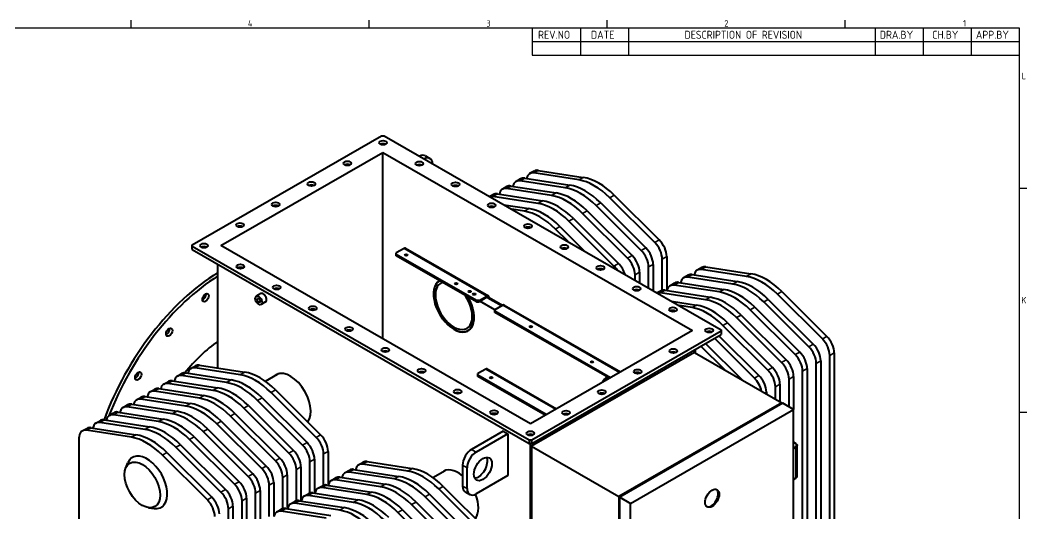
# Model space of a CAD drawing. Header units: millimetres. Extents: x 0 to 5945, y 0 to 4205.
# Drawn here: x 4285 to 5857, y 3345 to 4117 of the extents above; entities that cross this region are included whole.
import ezdxf

# ---------------------------------------------------------------- set-up
doc = ezdxf.new("R2010")
doc.units = ezdxf.units.MM
doc.header["$LTSCALE"] = 5
doc.layers.get('0').update_dxf_attribs({"color": 3, "lineweight": 25})
for name, color, linetype, lineweight in [('가시적인 것(ISO)', 3, 'Continuous', 40), ('가시적인 좁은 것(ISO)', 3, 'Continuous', 35), ('경계(ISO)', 7, 'Continuous', 25), ('기호(ISO)', 5, 'Continuous', 25)]:
    doc.layers.add(name, color=color, linetype=linetype, lineweight=lineweight)
doc.styles.add('ISO Proportiona M2B', font='isocp.shx')
doc.styles.add('문자 텍스트_PSTEK_POSCO', font='isocp.shx')

# ---------------------------------------------------------------- blocks, each defined once
blk = doc.blocks.new('경계 Default Border')
at = {"layer": '경계(ISO)'}
for p, q in [((891.75, 821), (891.75, 823.4)), ((966.06, 821), (966.06, 823.4)), ((1040.37, 821), (1040.37, 823.4)), ((1114.69, 821), (1114.69, 823.4)), ((1169, 770.92), (1171.4, 770.92)), ((1169, 700.83), (1171.4, 700.83))]:
    blk.add_line(p, q, dxfattribs=at)
at = {"layer": '경계(ISO)', "flags": 128}
blk.add_lwpolyline([(20, 20), (20, 821), (1169, 821), (1169, 20), (20, 20)], dxfattribs=at)
at = {"layer": '경계(ISO)', "color": 2, "char_height": 2, "attachment_point": 7, "style": '문자 텍스트_PSTEK_POSCO'}
for s, insert in [('4', (928.22, 821.4)), ('3', (1002.66, 821.38)), ('2', (1076.95, 821.38)), ('1', (1151.5, 821.4)), ('L', (1169.83, 804.94)), ('K', (1169.72, 734.87))]:
    blk.add_mtext(s, dxfattribs=dict(at, insert=insert))
blk = doc.blocks.new('리비전 내역')
at = {"layer": '기호(ISO)'}
for p, q in [((1017, 821), (1169, 821)), ((1017, 821), (1017, 816.72)), ((1032, 821), (1032, 816.72)), ((1047, 821), (1047, 816.72)), ((1124, 821), (1124, 816.72)), ((1139, 821), (1139, 816.72)), ((1154, 821), (1154, 816.72)), ((1169, 821), (1169, 816.72)), ((1017, 816.72), (1169, 816.72)), ((1017, 816.72), (1017, 812.44)), ((1032, 816.72), (1032, 812.44)), ((1047, 816.72), (1047, 812.44)), ((1124, 816.72), (1124, 812.44)), ((1139, 816.72), (1139, 812.44)), ((1154, 816.72), (1154, 812.44)), ((1169, 816.72), (1169, 812.44)), ((1017, 812.44), (1169, 812.44))]:
    blk.add_line(p, q, dxfattribs=at)
at = {"layer": '기호(ISO)', "color": 2, "char_height": 2.5, "attachment_point": 7, "style": 'ISO Proportiona M2B'}
for s, insert in [('REV.NO', (1018.79, 817.58)), ('DATE', (1035.31, 817.58)), ('DESCRIPTION OF REVISION', (1064.51, 817.58)), ('DRA.BY', (1125.48, 817.58)), ('CH.BY', (1141.86, 817.58)), ('APP.BY', (1155.48, 817.58))]:
    blk.add_mtext(s, dxfattribs=dict(at, insert=insert))

msp = doc.modelspace()

# ---------------------------------------------------------------- linework, layer by layer
at = {"layer": '가시적인 것(ISO)'}
for p, q in [((4553.912, 3765.956), (4849.482, 3936.163)), ((4849.482, 3936.163), (4853.725, 3936.163)), ((4853.725, 3936.163), (5379.812, 3633.21)), ((4598.742, 3764.734), (4851.603, 3910.347)), ((4851.603, 3619.121), (4851.603, 3910.347)), ((4851.603, 3910.347), (5334.982, 3631.988)), ((4918.153, 3904.846), (4925.224, 3900.774)), ((5094.318, 3882.233), (5164.568, 3871.341)), ((5066.675, 3868.994), (5059.604, 3864.922)), ((5073.104, 3870.017), (5143.354, 3859.126)), ((5087.888, 3881.21), (5080.817, 3877.138)), ((5157.496, 3867.27), (5087.246, 3878.161)), ((5045.461, 3856.778), (5038.39, 3852.706)), ((5115.07, 3842.838), (5044.82, 3853.73)), ((5051.891, 3857.802), (5122.141, 3846.91)), ((5136.283, 3855.054), (5066.033, 3865.946)), ((5024.248, 3844.563), (5018.52, 3841.264)), ((5093.857, 3830.622), (5023.607, 3841.514)), ((5030.678, 3845.586), (5100.928, 3834.694)), ((5276.115, 3769.399), (5205.865, 3839.416)), ((5212.936, 3843.488), (5283.186, 3773.471)), ((5023.615, 3826.008), (5022.823, 3826.13)), ((5040.616, 3828.54), (5079.715, 3822.478)), ((5072.644, 3818.406), (5052.897, 3821.468)), ((5170.51, 3819.056), (5240.76, 3749.039)), ((5254.902, 3757.183), (5184.652, 3827.2)), ((5191.723, 3831.272), (5261.973, 3761.255)), ((5149.297, 3806.84), (5219.547, 3736.823)), ((5233.689, 3744.967), (5163.439, 3814.984)), ((5140.759, 3770.872), (5121.013, 3790.552)), ((5128.084, 3794.624), (5167.183, 3755.655)), ((5212.476, 3732.751), (5142.226, 3802.768)), ((4553.912, 3763.512), (4553.912, 3765.956)), ((4553.912, 3758.607), (4553.912, 3763.512)), ((5079.999, 3460.559), (4553.912, 3763.512)), ((4553.912, 3758.607), (5079.999, 3455.654)), ((5082.12, 3486.375), (4598.742, 3764.734)), ((4884.979, 3760.253), (4872.675, 3753.168)), ((4887.274, 3760.478), (5016.463, 3686.084)), ((4872.675, 3750.724), (4872.675, 3753.168)), ((4872.675, 3748.844), (4872.675, 3750.724)), ((4997.621, 3678.773), (4872.675, 3750.724)), ((4997.621, 3676.893), (4872.675, 3748.844)), ((5287.747, 3694.694), (5287.747, 3743.495)), ((5294.818, 3747.567), (5294.818, 3694.534)), ((4594.217, 3573.39), (4594.217, 3735.397)), ((5195.315, 3727.616), (5195.512, 3727.42)), ((5266.534, 3698.443), (5266.534, 3731.279)), ((5273.605, 3735.351), (5273.605, 3694.371)), ((5349.517, 3730.548), (5342.446, 3726.476)), ((5419.126, 3716.607), (5348.876, 3727.499)), ((5355.947, 3731.571), (5426.197, 3720.679)), ((4940.767, 3709.633), (4940.246, 3709.333)), ((5245.321, 3710.658), (5245.321, 3719.063)), ((5252.392, 3723.135), (5252.392, 3706.587)), ((5328.304, 3718.332), (5321.233, 3714.26)), ((5397.913, 3704.391), (5327.663, 3715.283)), ((5334.734, 3719.355), (5404.984, 3708.463)), ((5245.321, 3694.234), (5245.321, 3695.547)), ((5285.878, 3693.9), (5280.15, 3690.602)), ((5292.307, 3694.923), (5362.557, 3684.031)), ((5307.091, 3706.116), (5300.02, 3702.044)), ((5376.7, 3692.175), (5306.45, 3703.067)), ((5313.521, 3707.139), (5383.771, 3696.247)), ((4661.185, 3689.637), (4654.113, 3685.565)), ((5001.864, 3678.773), (4997.621, 3678.773)), ((4997.621, 3678.773), (4997.621, 3676.893)), ((5001.864, 3678.773), (5014.167, 3685.858)), ((5014.167, 3683.978), (5001.864, 3676.893)), ((5001.864, 3676.893), (5001.864, 3678.773)), ((5026.612, 3664.214), (5003.229, 3677.679)), ((5015.794, 3682.707), (5017.42, 3683.644)), ((5015.794, 3682.707), (5015.794, 3683.034)), ((5036.993, 3670.499), (5015.794, 3682.707)), ((5017.42, 3683.971), (5017.42, 3683.644)), ((5017.42, 3683.644), (5038.62, 3671.436)), ((5355.486, 3679.96), (5285.236, 3690.851)), ((5302.245, 3677.878), (5341.344, 3671.816)), ((5453.353, 3680.609), (5523.603, 3610.593)), ((5537.745, 3618.737), (5467.495, 3688.753)), ((5474.566, 3692.825), (5544.816, 3622.809)), ((4668.67, 3676.638), (4661.599, 3672.566)), ((4997.621, 3676.893), (5001.864, 3676.893)), ((5038.916, 3671.606), (5026.612, 3664.521)), ((5026.612, 3662.078), (5026.612, 3664.521)), ((5026.612, 3660.198), (5026.612, 3662.078)), ((5206.923, 3558.244), (5026.612, 3662.078)), ((5041.212, 3671.832), (5222.691, 3567.325)), ((5300.828, 3662.592), (5307.025, 3661.632)), ((5334.273, 3667.744), (5314.527, 3670.805)), ((5495.319, 3594.305), (5425.069, 3664.322)), ((5432.14, 3668.394), (5502.39, 3598.377)), ((5516.532, 3606.521), (5446.282, 3676.537)), ((5205.29, 3557.304), (5026.612, 3660.198)), ((5474.105, 3582.089), (5403.855, 3652.106)), ((5410.926, 3656.178), (5481.176, 3586.161)), ((4987.89, 3633.951), (4984.71, 3632.12)), ((5334.982, 3631.988), (5082.12, 3486.375)), ((5379.812, 3630.767), (5084.242, 3460.559)), ((5379.812, 3633.21), (5379.812, 3630.767)), ((5379.812, 3630.767), (5379.812, 3625.861)), ((5452.892, 3569.873), (5382.642, 3639.89)), ((5389.713, 3643.962), (5459.963, 3573.945)), ((5084.242, 3455.654), (5379.812, 3625.861)), ((5431.679, 3557.657), (5369.313, 3619.816)), ((5376.385, 3623.887), (5438.75, 3561.729)), ((5339.507, 3596.84), (5339.507, 3602.651)), ((5385.428, 3570.396), (5348.1, 3607.6)), ((5355.171, 3611.672), (5411.851, 3555.18)), ((5338.093, 3597.654), (5083.535, 3451.064)), ((5338.093, 3597.654), (5474.565, 3519.066)), ((5535.234, 3584.688), (5535.234, 2792.784)), ((5549.376, 2800.928), (5549.376, 3592.832)), ((5556.448, 3596.904), (5556.448, 2805)), ((4552.184, 3572.719), (4559.255, 3576.791)), ((4628.863, 3562.85), (4558.613, 3573.742)), ((4565.685, 3577.814), (4635.934, 3566.922)), ((5012.258, 3571.683), (4999.954, 3564.598)), ((5014.554, 3571.909), (5122.603, 3509.688)), ((5506.95, 2776.497), (5506.95, 3568.401)), ((5514.021, 3572.473), (5514.021, 2780.569)), ((5528.163, 2788.712), (5528.163, 3580.616)), ((4509.757, 3548.287), (4516.828, 3552.359)), ((4523.258, 3553.382), (4593.508, 3542.49)), ((4530.971, 3560.503), (4538.042, 3564.575)), ((4607.65, 3550.634), (4537.4, 3561.526)), ((4544.471, 3565.598), (4614.721, 3554.706)), ((4668.25, 3552.701), (4687.385, 3563.719)), ((4999.954, 3562.155), (4999.954, 3564.598)), ((4999.954, 3560.275), (4999.954, 3562.155)), ((5106.834, 3500.607), (4999.954, 3562.155)), ((5105.202, 3499.667), (4999.954, 3560.275)), ((5202.397, 3558.97), (5201.875, 3558.67)), ((5485.737, 3512.632), (5485.737, 3556.185)), ((5492.808, 3560.257), (5492.808, 3508.56)), ((4488.544, 3536.071), (4495.615, 3540.143)), ((4565.224, 3526.202), (4494.974, 3537.094)), ((4502.045, 3541.166), (4572.295, 3530.274)), ((4586.437, 3538.418), (4516.187, 3549.31)), ((4684.303, 3539.068), (4754.553, 3469.051)), ((5464.524, 3524.848), (5464.524, 3543.969)), ((5471.595, 3548.041), (5471.595, 3520.776)), ((4467.331, 3523.855), (4474.402, 3527.927)), ((4544.011, 3513.987), (4473.761, 3524.878)), ((4480.832, 3528.95), (4551.082, 3518.058)), ((4726.269, 3452.764), (4656.019, 3522.78)), ((4663.09, 3526.852), (4733.34, 3456.836)), ((4747.482, 3464.979), (4677.232, 3534.996)), ((5450.382, 3535.825), (5450.382, 3532.992)), ((4446.118, 3511.639), (4453.189, 3515.711)), ((4522.797, 3501.771), (4452.547, 3512.663)), ((4459.618, 3516.734), (4529.868, 3505.843)), ((4705.056, 3440.548), (4634.806, 3510.564)), ((4641.877, 3514.636), (4712.127, 3444.62)), ((5474.565, 3519.066), (5220.006, 3372.475)), ((5475.979, 3518.251), (5221.42, 3371.661)), ((5238.391, 3361.888), (5492.949, 3508.479)), ((5474.565, 3517.437), (5474.565, 3519.066)), ((5492.949, 3508.479), (5475.979, 3518.251)), ((5492.949, 3318.41), (5492.949, 3508.479)), ((4403.691, 3487.208), (4410.762, 3491.28)), ((4417.192, 3492.303), (4487.442, 3481.411)), ((4424.905, 3499.423), (4431.976, 3503.495)), ((4501.584, 3489.555), (4431.334, 3500.447)), ((4438.405, 3504.519), (4508.655, 3493.627)), ((4599.451, 3490.205), (4669.701, 3420.188)), ((4683.843, 3428.332), (4613.593, 3498.349)), ((4620.664, 3502.421), (4690.914, 3432.404)), ((4382.478, 3474.992), (4389.549, 3479.064)), ((4459.158, 3465.123), (4388.908, 3476.015)), ((4395.979, 3480.087), (4466.229, 3469.195)), ((4480.371, 3477.339), (4410.121, 3488.231)), ((4641.416, 3403.9), (4571.166, 3473.917)), ((4578.237, 3477.989), (4648.487, 3407.972)), ((4662.63, 3416.116), (4592.38, 3486.133)), ((5039.694, 3474.681), (4990.196, 3446.178)), ((5039.694, 3474.681), (5046.765, 3470.609)), ((4377.276, 3463.507), (4377.276, 2671.603)), ((4620.203, 3391.684), (4549.953, 3461.701)), ((4557.024, 3465.773), (4627.274, 3395.756)), ((5046.765, 3470.609), (4997.267, 3442.106)), ((5046.765, 3470.609), (5046.765, 3405.206)), ((5084.242, 3460.559), (5079.999, 3460.559)), ((5079.999, 3460.559), (5079.999, 3455.654)), ((5082.12, 3467.9), (5082.12, 3469.893)), ((5084.242, 3455.654), (5084.242, 3460.559)), ((4598.99, 3379.468), (4528.74, 3449.485)), ((4535.811, 3453.557), (4606.061, 3383.54)), ((4766.185, 3443.147), (4766.185, 3390.115)), ((5079.999, 3455.654), (5084.242, 3455.654)), ((5082.12, 2461.426), (5082.12, 3455.654)), ((5083.535, 3451.064), (5083.535, 2747.973)), ((5083.535, 3451.064), (5220.006, 3372.475)), ((5496.277, 3455.34), (5492.949, 3457.256)), ((5498.535, 3404.612), (5498.535, 3452.03)), ((4577.777, 3367.253), (4507.527, 3437.269)), ((4514.598, 3441.341), (4584.848, 3371.324)), ((4737.901, 3378.059), (4737.901, 3426.859)), ((4744.972, 3430.931), (4744.972, 3377.899)), ((4759.114, 3390.275), (4759.114, 3439.075)), ((4813.813, 3422.056), (4820.884, 3426.128)), ((4827.314, 3427.151), (4897.564, 3416.26)), ((4450.37, 3417.129), (4453.629, 3425.085)), ((4716.688, 3365.843), (4716.688, 3414.644)), ((4723.759, 3418.715), (4723.759, 3365.683)), ((4792.6, 3409.84), (4799.671, 3413.912)), ((4869.28, 3399.972), (4799.03, 3410.864)), ((4806.101, 3414.936), (4876.351, 3404.044)), ((4890.493, 3412.188), (4820.243, 3423.079)), ((4929.88, 3402.038), (4949.014, 3413.057)), ((4976.054, 3421.683), (4976.054, 3388.981)), ((4983.125, 3384.909), (4983.125, 3417.611)), ((4695.474, 3353.627), (4695.474, 3402.428)), ((4702.545, 3406.5), (4702.545, 3353.467)), ((4771.387, 3397.625), (4778.458, 3401.696)), ((4848.067, 3387.756), (4777.817, 3398.648)), ((4784.888, 3402.72), (4855.138, 3391.828)), ((5046.765, 3405.206), (4997.267, 3376.702)), ((5492.949, 3399.386), (5496.277, 3401.302)), ((4660.119, 3382.068), (4660.119, 3329.035)), ((4674.261, 3341.411), (4674.261, 3390.212)), ((4681.332, 3394.284), (4681.332, 3341.251)), ((4750.174, 3385.409), (4757.245, 3389.481)), ((4826.853, 3375.54), (4756.603, 3386.432)), ((4763.674, 3390.504), (4833.924, 3379.612)), ((5009.112, 3314.317), (4938.862, 3384.334)), ((4945.933, 3388.406), (5016.183, 3318.389)), ((4980.216, 3379.793), (4987.287, 3375.721)), ((4631.835, 2573.876), (4631.835, 3365.78)), ((4638.906, 3369.852), (4638.906, 3312.845)), ((4653.048, 3329.196), (4653.048, 3377.996)), ((4707.747, 3360.977), (4714.818, 3365.049)), ((4721.248, 3366.072), (4791.498, 3355.18)), ((4728.96, 3373.193), (4736.032, 3377.265)), ((4805.64, 3363.324), (4735.39, 3374.216)), ((4742.461, 3378.288), (4812.711, 3367.396)), ((4903.507, 3363.974), (4973.757, 3293.957)), ((4987.899, 3302.101), (4917.649, 3372.118)), ((4924.72, 3376.19), (4994.97, 3306.173)), ((5220.006, 3372.475), (5220.006, 2669.385)), ((5221.42, 2668.57), (5221.42, 3371.661)), ((5221.42, 3371.661), (5238.391, 3361.888)), ((4486.096, 3355.091), (4494.613, 3353.916)), ((4610.621, 2561.66), (4610.621, 3353.564)), ((4617.693, 3357.636), (4617.693, 2565.732)), ((4686.534, 3348.761), (4693.605, 3352.833)), ((4763.214, 3338.892), (4692.964, 3349.784)), ((4700.035, 3353.856), (4770.285, 3342.964)), ((4784.427, 3351.108), (4714.177, 3362)), ((4945.472, 3277.669), (4875.222, 3347.686)), ((4882.293, 3351.758), (4952.543, 3281.741)), ((4966.685, 3289.885), (4896.435, 3359.902)), ((5238.391, 2658.798), (5238.391, 3361.888))]:
    msp.add_line(p, q, dxfattribs=at)
for centre, major_axis, ratio in [((4851.957, 3925.373), (-6, 0), 0.5758617), ((4796.096, 3893.204), (-6, 0), 0.5758617), ((4908.526, 3892.797), (-6, 0), 0.5758617), ((4740.234, 3861.036), (-6, 0), 0.5758617), ((4965.094, 3860.221), (-6, 0), 0.5758617), ((4684.373, 3828.867), (-6, 0), 0.5758617), ((5021.663, 3827.646), (-6, 0), 0.5758617), ((4628.511, 3796.699), (-6, 0), 0.5758617), ((5078.231, 3795.07), (-6, 0), 0.5758617), ((4572.65, 3764.53), (-6, 0), 0.5758617), ((5134.8, 3762.494), (-6, 0), 0.5758617), ((4888.232, 3749.91), (-2.067, 0), 0.5758617), ((4629.218, 3731.955), (-6, 0), 0.5758617), ((5191.368, 3729.919), (-6, 0), 0.5758617), ((4685.787, 3699.379), (-6, 0), 0.5758617), ((4966.013, 3705.119), (-2.067, 0), 0.5758617), ((4987.227, 3692.903), (-2.067, 0), 0.5758617), ((5247.937, 3697.343), (-6, 0), 0.5758617), ((4574.957, 3683.36), (3.493, 6.066), 0.57809312), ((4657.856, 3679.065), (-3.743, 6.499), 0.57809312), ((4657.856, 3679.065), (-1.659, 2.88), 0.57809312), ((4994.298, 3688.831), (-2.067, 0), 0.5758617), ((4742.355, 3666.803), (-6, 0), 0.5758617), ((5304.505, 3664.768), (-6, 0), 0.5758617), ((4518.148, 3629.304), (3.493, 6.066), 0.57809312), ((4798.924, 3634.228), (-6, 0), 0.5758617), ((5082.686, 3637.931), (-2.067, 0), 0.5758617), ((5361.074, 3632.192), (-6, 0), 0.5758617), ((4855.493, 3601.652), (-6, 0), 0.5758617), ((5305.212, 3600.023), (-6, 0), 0.5758617), ((5178.145, 3582.96), (-2.067, 0), 0.5758617), ((4469.823, 3560.882), (3.493, 6.066), 0.57809312), ((4912.061, 3569.077), (-6, 0), 0.5758617), ((5249.351, 3567.855), (-6, 0), 0.5758617), ((5020.602, 3558.409), (-2.067, 0), 0.5758617), ((4968.63, 3536.501), (-6, 0), 0.5758617), ((5193.49, 3535.686), (-6, 0), 0.5758617), ((5025.198, 3503.925), (-6, 0), 0.5758617), ((5137.628, 3503.518), (-6, 0), 0.5758617), ((5081.767, 3471.35), (-6, 0), 0.5758617), ((4476.271, 3390.739), (19.575, -33.993), 0.57809312), ((5007.874, 3415.512), (9.981, 17.332), 0.57809312), ((5365.67, 3369.78), (-7.735, -13.432), 0.57809312)]:
    msp.add_ellipse(centre, major_axis=major_axis, ratio=ratio, dxfattribs=at)
for centre, major_axis, ratio, start_param, end_param in [((4851.957, 3920.467), (-6, 0), 0.5758617, 3.93087328, 5.49390468), ((4908.172, 3887.515), (9.981, 17.332), 0.57809312, 0, 0.72369257), ((4915.243, 3883.443), (9.981, 17.332), 0.57809312, 5.55949274, 7.00687788), ((4796.096, 3888.299), (-6, 0), 0.5758617, 3.93087328, 5.49390468), ((4908.526, 3887.892), (-6, 0), 0.5758617, 3.93087328, 5.49390468), ((5100.364, 3859.546), (-12.476, 21.665), 0.57809312, 5.8487867, 6.28318531), ((5072.079, 3843.258), (-12.476, 21.665), 0.57809312, 5.8487867, 6.86714547), ((5079.15, 3847.33), (-12.476, 21.665), 0.57809312, 5.8487867, 6.28318531), ((5093.293, 3855.474), (-12.476, 21.665), 0.57809312, 5.8487867, 6.86714547), ((5181.681, 3776.518), (-49.903, 86.658), 0.57809312, 5.150655, 5.8487867), ((5188.752, 3780.59), (49.903, -86.658), 0.57809312, 2.00906235, 2.70719405), ((4740.234, 3856.131), (-6, 0), 0.5758617, 3.93087328, 5.49390468), ((4965.094, 3855.316), (-6, 0), 0.5758617, 3.93087328, 5.49390468), ((5050.866, 3831.042), (-12.476, 21.665), 0.57809312, 5.8487867, 6.86714547), ((5057.937, 3835.114), (-12.476, 21.665), 0.57809312, 5.8487867, 6.28318531), ((5160.468, 3764.302), (-49.903, 86.658), 0.57809312, 5.150655, 5.8487867), ((5167.539, 3768.374), (49.903, -86.658), 0.57809312, 2.00906235, 2.70719405), ((5029.653, 3818.826), (-12.476, 21.665), 0.57809312, 5.8487867, 6.16917671), ((5036.724, 3822.898), (-12.476, 21.665), 0.57809312, 5.8487867, 6.28318531), ((5125.112, 3743.943), (49.903, -86.658), 0.57809312, 2.00906235, 2.70719405), ((5139.255, 3752.087), (-49.903, 86.658), 0.57809312, 5.150655, 5.8487867), ((5146.326, 3756.159), (49.903, -86.658), 0.57809312, 2.00906235, 2.70719405), ((4684.373, 3823.962), (-6, 0), 0.5758617, 3.93087328, 5.49390468), ((5021.663, 3822.741), (-6, 0), 0.5758617, 3.93087328, 5.49390468), ((5103.899, 3731.727), (49.903, -86.658), 0.57809312, 2.00906235, 2.70719405), ((5118.041, 3739.871), (-49.903, 86.658), 0.57809312, 5.150655, 5.8487867), ((5096.828, 3727.655), (-49.903, 86.658), 0.57809312, 5.150655, 5.8487867), ((4628.511, 3791.794), (-6, 0), 0.5758617, 3.93087328, 5.49390468), ((5078.231, 3790.165), (-6, 0), 0.5758617, 3.93087328, 5.49390468), ((5277.14, 3757.747), (12.476, -21.665), 0.57809312, 0.78733187, 2.00906235), ((4572.65, 3759.625), (-6, 0), 0.5758617, 3.93087328, 5.49390468), ((4884.979, 3756.492), (2.296, 3.986), 0.57809312, 0, 0.78346445), ((5134.8, 3757.589), (-6, 0), 0.5758617, 3.93087328, 5.49390468), ((5248.856, 3741.459), (-12.476, 21.665), 0.57809312, 3.92892453, 5.150655), ((5255.927, 3745.531), (12.476, -21.665), 0.57809312, 0.78733187, 2.00906235), ((5270.069, 3753.675), (-12.476, 21.665), 0.57809312, 3.92892453, 5.150655), ((4888.232, 3748.03), (-2.067, 0), 0.5758617, 4.0521788, 5.37259916), ((5227.643, 3729.243), (-12.476, 21.665), 0.57809312, 3.92892453, 5.150655), ((5234.714, 3733.315), (12.476, -21.665), 0.57809312, 0.78733187, 2.00906235), ((4629.218, 3727.05), (-6, 0), 0.5758617, 3.93087328, 5.49390468), ((5191.368, 3725.014), (-6, 0), 0.5758617, 3.93087328, 5.49390468), ((5206.43, 3717.027), (-12.476, 21.665), 0.57809312, 4.830265, 5.150655), ((5213.501, 3721.099), (12.476, -21.665), 0.57809312, 1.18330201, 2.00906235), ((5354.922, 3704.811), (-12.476, 21.665), 0.57809312, 5.8487867, 6.86714547), ((5361.993, 3708.883), (-12.476, 21.665), 0.57809312, 5.8487867, 6.28318531), ((4600.581, 3484.982), (147.215, 255.642), 0.57809312, 0.81397766, 1.86465216), ((4604.823, 3482.538), (-147.215, -255.642), 0.57809312, 3.9759265, 4.97301897), ((4962.478, 3670.726), (22.456, -38.996), 0.57809312, 3.12843081, 7.87101089), ((4962.478, 3670.726), (-22.232, 38.606), 0.57809312, 6.25955615, 11.02307087), ((4964.741, 3672.029), (-22.456, 38.996), 0.57809312, 0.08386771, 0.14987753), ((5333.709, 3692.595), (-12.476, 21.665), 0.57809312, 5.8487867, 6.86714547), ((5340.78, 3696.667), (-12.476, 21.665), 0.57809312, 5.8487867, 6.28318531), ((5443.31, 3625.856), (-49.903, 86.658), 0.57809312, 5.150655, 5.8487867), ((5450.382, 3629.928), (49.903, -86.658), 0.57809312, 2.00906235, 2.70719405), ((4685.787, 3694.474), (-6, 0), 0.5758617, 3.93087328, 5.49390468), ((4962.478, 3670.726), (20.361, -35.357), 0.57809312, 3.01553279, 7.98390891), ((4966.013, 3703.238), (-2.067, 0), 0.5758617, 4.0521788, 5.37259916), ((4962.478, 3670.726), (-22.232, 38.606), 0.57809312, 5.35286526, 5.36361827), ((5247.937, 3692.438), (-6, 0), 0.5758617, 3.93087328, 5.49390468), ((5298.354, 3672.236), (-12.476, 21.665), 0.57809312, 5.8487867, 6.28318531), ((5312.496, 3680.379), (-12.476, 21.665), 0.57809312, 5.8487867, 6.86714547), ((5319.567, 3684.451), (-12.476, 21.665), 0.57809312, 5.8487867, 6.28318531), ((5407.955, 3605.496), (49.903, -86.658), 0.57809312, 2.00906235, 2.70719405), ((5422.097, 3613.64), (-49.903, 86.658), 0.57809312, 5.150655, 5.8487867), ((5429.168, 3617.712), (49.903, -86.658), 0.57809312, 2.00906235, 2.70719405), ((4570.714, 3685.803), (3.493, 6.066), 0.57809312, 3.79126171, 5.63351625), ((4664.927, 3683.137), (-3.743, 6.499), 0.57809312, 3.14159265, 6.28318531), ((4987.227, 3691.022), (-2.067, 0), 0.5758617, 4.0521788, 5.37259916), ((4994.298, 3686.95), (-2.067, 0), 0.5758617, 4.0521788, 5.37259916), ((5014.167, 3682.097), (2.296, 3.986), 0.57809312, 5.49585344, 7.06664976), ((5014.167, 3682.097), (1.148, 1.993), 0.57809312, 5.49585344, 7.06664976), ((5291.282, 3668.164), (-12.476, 21.665), 0.57809312, 5.8487867, 6.16917671), ((5379.671, 3589.208), (-49.903, 86.658), 0.57809312, 5.150655, 5.8487867), ((5386.742, 3593.28), (49.903, -86.658), 0.57809312, 2.00906235, 2.70719405), ((5400.884, 3601.424), (-49.903, 86.658), 0.57809312, 5.150655, 5.8487867), ((4742.355, 3661.898), (-6, 0), 0.5758617, 3.93087328, 5.49390468), ((5038.916, 3667.846), (2.296, 3.986), 0.57809312, 0, 0.78346445), ((5304.505, 3659.862), (-6, 0), 0.5758617, 3.93087328, 5.49390468), ((5358.458, 3576.992), (-49.903, 86.658), 0.57809312, 5.150655, 5.8487867), ((5365.529, 3581.064), (49.903, -86.658), 0.57809312, 2.00906235, 2.70719405), ((4513.905, 3631.747), (3.493, 6.066), 0.57809312, 3.79126171, 5.63351625), ((4798.924, 3629.323), (-6, 0), 0.5758617, 3.93087328, 5.49390468), ((4964.741, 3672.029), (22.456, -38.996), 0.57809312, 6.13330777, 6.23297802), ((5082.686, 3636.051), (-2.067, 0), 0.5758617, 4.0521788, 5.37259916), ((5361.074, 3627.287), (-6, 0), 0.5758617, 3.93087328, 5.49390468), ((5337.244, 3564.777), (-49.903, 86.658), 0.57809312, 5.16724364, 5.19314617), ((4604.823, 3482.538), (84.835, 147.319), 0.57809312, 0.87181464, 1.32660771), ((5531.699, 3603.012), (-12.476, 21.665), 0.57809312, 3.92892453, 5.150655), ((5538.77, 3607.084), (12.476, -21.665), 0.57809312, 0.78733187, 2.00906235), ((4855.493, 3596.747), (-6, 0), 0.5758617, 3.93087328, 5.49390468), ((5305.212, 3595.118), (-6, 0), 0.5758617, 3.93087328, 5.49390468), ((5510.486, 3590.796), (-12.476, 21.665), 0.57809312, 3.92892453, 5.150655), ((5517.557, 3594.868), (12.476, -21.665), 0.57809312, 0.78733187, 2.00906235), ((5475.13, 3570.437), (12.476, -21.665), 0.57809312, 0.78733187, 2.00906235), ((5489.272, 3578.581), (-12.476, 21.665), 0.57809312, 3.92892453, 5.150655), ((5496.343, 3582.652), (12.476, -21.665), 0.57809312, 0.78733187, 2.00906235), ((4564.66, 3551.054), (-12.476, 21.665), 0.57809312, 5.8487867, 6.86714547), ((4571.731, 3555.126), (-12.476, 21.665), 0.57809312, 5.8487867, 6.28318531), ((4707.354, 3523.81), (-22.456, 38.996), 0.57809312, 3.38148385, 6.42472478), ((4912.061, 3564.171), (-6, 0), 0.5758617, 3.93087328, 5.49390468), ((5012.258, 3567.923), (2.296, 3.986), 0.57809312, 0, 0.78346445), ((5178.145, 3581.079), (-2.067, 0), 0.5758617, 4.0521788, 5.37259916), ((5446.846, 3554.149), (-12.476, 21.665), 0.57809312, 3.92892453, 5.150655), ((5453.917, 3558.221), (12.476, -21.665), 0.57809312, 0.78733187, 2.00906235), ((5468.059, 3566.365), (-12.476, 21.665), 0.57809312, 3.92892453, 5.150655), ((4465.581, 3563.325), (3.493, 6.066), 0.57809312, 3.79126171, 5.63351625), ((4529.304, 3530.694), (-12.476, 21.665), 0.57809312, 5.8487867, 6.28318531), ((4543.446, 3538.838), (-12.476, 21.665), 0.57809312, 5.8487867, 6.86714547), ((4550.517, 3542.91), (-12.476, 21.665), 0.57809312, 5.8487867, 6.28318531), ((4638.906, 3463.955), (49.903, -86.658), 0.57809312, 2.00906235, 2.70719405), ((4653.048, 3472.099), (-49.903, 86.658), 0.57809312, 5.150655, 5.8487867), ((4660.119, 3476.171), (49.903, -86.658), 0.57809312, 2.00906235, 2.70719405), ((4709.616, 3525.113), (-22.456, 38.996), 0.57809312, 0.05020729, 0.14153947), ((4709.616, 3525.113), (-22.232, 38.606), 0.57809312, 6.23372611, 6.28318531), ((5020.602, 3556.529), (-2.067, 0), 0.5758617, 4.0521788, 5.37259916), ((5224.107, 3520.064), (-22.456, 38.996), 0.57809312, 6.27002347, 6.67078145), ((5224.107, 3520.064), (-22.232, 38.606), 0.57809312, 6.25955615, 6.64523719), ((5226.37, 3521.367), (-22.456, 38.996), 0.57809312, 0.08386771, 0.14987753), ((5249.351, 3562.95), (-6, 0), 0.5758617, 3.93087328, 5.49390468), ((5425.633, 3541.933), (-12.476, 21.665), 0.57809312, 4.19177721, 5.150655), ((5432.704, 3546.005), (12.476, -21.665), 0.57809312, 0.78733187, 2.00906235), ((4501.02, 3514.406), (-12.476, 21.665), 0.57809312, 5.8487867, 6.86714547), ((4508.091, 3518.478), (-12.476, 21.665), 0.57809312, 5.8487867, 6.28318531), ((4522.233, 3526.622), (-12.476, 21.665), 0.57809312, 5.8487867, 6.86714547), ((4610.621, 3447.667), (-49.903, 86.658), 0.57809312, 5.150655, 5.8487867), ((4617.693, 3451.739), (49.903, -86.658), 0.57809312, 2.00906235, 2.70719405), ((4631.835, 3459.883), (-49.903, 86.658), 0.57809312, 5.150655, 5.8487867), ((4479.807, 3502.191), (-12.476, 21.665), 0.57809312, 5.8487867, 6.86714547), ((4486.878, 3506.263), (-12.476, 21.665), 0.57809312, 5.8487867, 6.28318531), ((4589.408, 3435.451), (-49.903, 86.658), 0.57809312, 5.150655, 5.8487867), ((4596.479, 3439.523), (49.903, -86.658), 0.57809312, 2.00906235, 2.70719405), ((4968.63, 3531.596), (-6, 0), 0.5758617, 3.93087328, 5.49390468), ((5193.49, 3530.781), (-6, 0), 0.5758617, 3.93087328, 5.49390468), ((4444.451, 3481.831), (-12.476, 21.665), 0.57809312, 5.8487867, 6.28318531), ((4458.594, 3489.975), (-12.476, 21.665), 0.57809312, 5.8487867, 6.86714547), ((4465.665, 3494.047), (-12.476, 21.665), 0.57809312, 5.8487867, 6.28318531), ((4554.053, 3415.091), (49.903, -86.658), 0.57809312, 2.00906235, 2.70719405), ((4568.195, 3423.235), (-49.903, 86.658), 0.57809312, 5.150655, 5.8487867), ((4575.266, 3427.307), (49.903, -86.658), 0.57809312, 2.00906235, 2.70719405), ((4416.167, 3465.543), (-12.476, 21.665), 0.57809312, 5.8487867, 6.86714547), ((4423.238, 3469.615), (-12.476, 21.665), 0.57809312, 5.8487867, 6.28318531), ((4437.38, 3477.759), (-12.476, 21.665), 0.57809312, 5.8487867, 6.86714547), ((4525.769, 3398.804), (-49.903, 86.658), 0.57809312, 5.150655, 5.8487867), ((4532.84, 3402.876), (49.903, -86.658), 0.57809312, 2.00906235, 2.70719405), ((4546.982, 3411.019), (-49.903, 86.658), 0.57809312, 5.150655, 5.8487867), ((5025.198, 3499.02), (-6, 0), 0.5758617, 3.93087328, 5.49390468), ((5137.628, 3498.613), (-6, 0), 0.5758617, 3.93087328, 5.49390468), ((4394.954, 3453.327), (-12.476, 21.665), 0.57809312, 5.8487867, 7.07051718), ((4402.025, 3457.399), (-12.476, 21.665), 0.57809312, 5.8487867, 6.28318531), ((4504.555, 3386.588), (-49.903, 86.658), 0.57809312, 5.150655, 5.8487867), ((4511.627, 3390.66), (49.903, -86.658), 0.57809312, 2.00906235, 2.70719405), ((4483.342, 3374.372), (-49.903, 86.658), 0.57809312, 5.150655, 5.8487867), ((4490.413, 3378.444), (49.903, -86.658), 0.57809312, 2.00906235, 2.70719405), ((4741.436, 3449.255), (-12.476, 21.665), 0.57809312, 3.92892453, 5.150655), ((4748.507, 3453.327), (12.476, -21.665), 0.57809312, 0.78733187, 2.00906235), ((5081.767, 3466.444), (-6, 0), 0.5758617, 3.93087328, 5.49390468), ((4706.081, 3428.895), (12.476, -21.665), 0.57809312, 0.78733187, 2.00906235), ((4720.223, 3437.039), (-12.476, 21.665), 0.57809312, 3.92892453, 5.150655), ((4727.294, 3441.111), (12.476, -21.665), 0.57809312, 0.78733187, 2.00906235), ((4990.196, 3429.827), (-9.981, -17.332), 0.57809312, 3.92505711, 5.49585344), ((4997.267, 3425.755), (9.981, 17.332), 0.57809312, 0.78346445, 2.35426078), ((4483.342, 3394.811), (-22.456, 38.996), 0.57809312, 2.72019421, 6.70458375), ((4677.797, 3412.608), (-12.476, 21.665), 0.57809312, 3.92892453, 5.150655), ((4684.868, 3416.679), (12.476, -21.665), 0.57809312, 0.78733187, 2.00906235), ((4699.01, 3424.823), (-12.476, 21.665), 0.57809312, 3.92892453, 5.150655), ((4833.36, 3404.464), (-12.476, 21.665), 0.57809312, 5.8487867, 6.28318531), ((5000.803, 3419.584), (-9.981, -17.332), 0.57809312, 0.36063847, 2.78095419), ((4656.583, 3400.392), (-12.476, 21.665), 0.57809312, 3.92892453, 5.150655), ((4663.655, 3404.464), (12.476, -21.665), 0.57809312, 0.78733187, 2.00906235), ((4805.076, 3388.176), (-12.476, 21.665), 0.57809312, 5.8487867, 6.86714547), ((4812.147, 3392.248), (-12.476, 21.665), 0.57809312, 5.8487867, 6.28318531), ((4826.289, 3400.392), (-12.476, 21.665), 0.57809312, 5.8487867, 6.86714547), ((4914.677, 3321.436), (-49.903, 86.658), 0.57809312, 5.150655, 5.8487867), ((4921.748, 3325.508), (49.903, -86.658), 0.57809312, 2.00906235, 2.70719405), ((4968.983, 3373.148), (-22.456, 38.996), 0.57809312, 5.27562776, 6.42472478), ((4971.246, 3374.451), (-22.456, 38.996), 0.57809312, 0.05020729, 0.14153947), ((4971.246, 3374.451), (-22.232, 38.606), 0.57809312, 6.23372611, 6.28318531), ((4621.228, 3380.032), (12.476, -21.665), 0.57809312, 0.78733187, 2.00906235), ((4635.37, 3388.176), (-12.476, 21.665), 0.57809312, 3.92892453, 5.150655), ((4642.441, 3392.248), (12.476, -21.665), 0.57809312, 0.78733187, 2.00906235), ((4783.863, 3375.96), (-12.476, 21.665), 0.57809312, 5.8487867, 6.86714547), ((4790.934, 3380.032), (-12.476, 21.665), 0.57809312, 5.8487867, 6.28318531), ((4893.464, 3309.221), (-49.903, 86.658), 0.57809312, 5.150655, 5.8487867), ((4900.535, 3313.292), (49.903, -86.658), 0.57809312, 2.00906235, 2.70719405), ((4592.944, 3363.744), (-12.476, 21.665), 0.57809312, 3.92892453, 5.150655), ((4600.015, 3367.816), (12.476, -21.665), 0.57809312, 0.78733187, 2.00906235), ((4614.157, 3375.96), (-12.476, 21.665), 0.57809312, 3.92892453, 5.150655), ((4762.649, 3363.744), (-12.476, 21.665), 0.57809312, 5.8487867, 6.86714547), ((4769.721, 3367.816), (-12.476, 21.665), 0.57809312, 5.8487867, 6.28318531), ((4858.109, 3288.861), (49.903, -86.658), 0.57809312, 2.00906235, 2.70719405), ((4872.251, 3297.005), (-49.903, 86.658), 0.57809312, 5.150655, 5.8487867), ((4879.322, 3301.077), (49.903, -86.658), 0.57809312, 2.00906235, 2.70719405), ((4990.196, 3397.125), (-9.981, -17.332), 0.57809312, 5.49585344, 6.28318531), ((4997.267, 3393.053), (-9.981, -17.332), 0.57809312, 5.49585344, 7.06664976), ((5364.256, 3370.594), (-7.735, -13.432), 0.57809312, 0.09119, 3.05040266), ((4571.731, 3351.528), (-12.476, 21.665), 0.57809312, 3.92892453, 5.150655), ((4578.802, 3355.6), (12.476, -21.665), 0.57809312, 0.78733187, 2.00906235), ((4727.294, 3343.384), (-12.476, 21.665), 0.57809312, 5.8487867, 6.28318531), ((4741.436, 3351.528), (-12.476, 21.665), 0.57809312, 5.8487867, 6.86714547), ((4748.507, 3355.6), (-12.476, 21.665), 0.57809312, 5.8487867, 6.28318531), ((4829.825, 3272.573), (-49.903, 86.658), 0.57809312, 5.150655, 5.8487867), ((4836.896, 3276.645), (49.903, -86.658), 0.57809312, 2.00906235, 2.70719405), ((4851.038, 3284.789), (-49.903, 86.658), 0.57809312, 5.150655, 5.8487867), ((4968.983, 3373.148), (22.456, -38.996), 0.57809312, 0.2398912, 1.32376207), ((4699.01, 3327.096), (-12.476, 21.665), 0.57809312, 5.8487867, 6.86714547), ((4706.081, 3331.168), (-12.476, 21.665), 0.57809312, 5.8487867, 6.28318531), ((4720.223, 3339.312), (-12.476, 21.665), 0.57809312, 5.8487867, 6.86714547), ((4808.611, 3260.357), (-49.903, 86.658), 0.57809312, 5.150655, 5.8487867), ((4815.682, 3264.429), (49.903, -86.658), 0.57809312, 2.00906235, 2.70719405)]:
    msp.add_ellipse(centre, major_axis=major_axis, ratio=ratio, start_param=start_param, end_param=end_param, dxfattribs=at)
for points, knots in [([(5496.277, 3455.34), (5496.538, 3455.189), (5496.784, 3455.024), (5497.237, 3454.665), (5497.445, 3454.471), (5497.815, 3454.052), (5497.978, 3453.828), (5498.247, 3453.351), (5498.353, 3453.098), (5498.498, 3452.573), (5498.535, 3452.302), (5498.535, 3452.03)], [1.570796327, 1.570796327, 1.570796327, 1.570796327, 1.727875959, 1.727875959, 1.884955592, 1.884955592, 2.042035225, 2.042035225, 2.199114858, 2.199114858, 2.35619449, 2.35619449, 2.35619449, 2.35619449]), ([(5496.277, 3401.302), (5496.538, 3401.453), (5496.784, 3401.618), (5497.237, 3401.977), (5497.445, 3402.172), (5497.815, 3402.59), (5497.978, 3402.815), (5498.247, 3403.292), (5498.353, 3403.544), (5498.498, 3404.069), (5498.535, 3404.34), (5498.535, 3404.612)], [3.141592654, 3.141592654, 3.141592654, 3.141592654, 3.298672286, 3.298672286, 3.455751919, 3.455751919, 3.612831552, 3.612831552, 3.769911184, 3.769911184, 3.926990817, 3.926990817, 3.926990817, 3.926990817])]:
    msp.add_open_spline(points, degree=3, knots=knots, dxfattribs=at)
at = {"layer": '가시적인 좁은 것(ISO)'}
for p, q in [((5087.246, 3878.161), (5094.318, 3882.233)), ((5066.033, 3865.946), (5073.104, 3870.017)), ((5157.496, 3867.27), (5164.568, 3871.341)), ((5044.82, 3853.73), (5051.891, 3857.802)), ((5136.283, 3855.054), (5143.354, 3859.126)), ((5023.607, 3841.514), (5030.678, 3845.586)), ((5093.857, 3830.622), (5100.928, 3834.694)), ((5115.07, 3842.838), (5122.141, 3846.91)), ((5205.865, 3839.416), (5212.936, 3843.488)), ((5072.644, 3818.406), (5079.715, 3822.478)), ((5163.439, 3814.984), (5170.51, 3819.056)), ((5184.652, 3827.2), (5191.723, 3831.272)), ((5142.226, 3802.768), (5149.297, 3806.84)), ((5121.013, 3790.552), (5128.084, 3794.624)), ((5276.115, 3769.399), (5283.186, 3773.471)), ((5014.167, 3685.858), (4884.979, 3760.253)), ((5254.902, 3757.183), (5261.973, 3761.255)), ((5233.689, 3744.967), (5240.76, 3749.039)), ((5287.747, 3743.495), (5294.818, 3747.567)), ((5212.476, 3732.751), (5219.547, 3736.823)), ((5266.534, 3731.279), (5273.605, 3735.351)), ((5348.876, 3727.499), (5355.947, 3731.571)), ((5245.321, 3719.063), (5252.392, 3723.135)), ((5327.663, 3715.283), (5334.734, 3719.355)), ((5419.126, 3716.607), (5426.197, 3720.679)), ((5285.236, 3690.851), (5292.307, 3694.923)), ((5306.45, 3703.067), (5313.521, 3707.139)), ((5376.7, 3692.175), (5383.771, 3696.247)), ((5397.913, 3704.391), (5404.984, 3708.463)), ((5015.794, 3683.034), (5014.161, 3683.974)), ((5355.486, 3679.96), (5362.557, 3684.031)), ((5446.282, 3676.537), (5453.353, 3680.609)), ((5467.495, 3688.753), (5474.566, 3692.825)), ((5221.348, 3566.551), (5038.916, 3671.606)), ((5334.273, 3667.744), (5341.344, 3671.816)), ((5425.069, 3664.322), (5432.14, 3668.394)), ((5403.855, 3652.106), (5410.926, 3656.178)), ((5382.642, 3639.89), (5389.713, 3643.962)), ((5364.084, 3629.203), (5365.155, 3629.82)), ((5537.745, 3618.737), (5544.816, 3622.809)), ((5516.532, 3606.521), (5523.603, 3610.593)), ((5474.105, 3582.089), (5481.176, 3586.161)), ((5495.319, 3594.305), (5502.39, 3598.377)), ((5528.163, 3580.616), (5535.234, 3584.688)), ((5549.376, 3592.832), (5556.448, 3596.904)), ((4565.685, 3577.814), (4558.613, 3573.742)), ((5121.259, 3508.914), (5012.258, 3571.683)), ((5452.892, 3569.873), (5459.963, 3573.945)), ((5506.95, 3568.401), (5514.021, 3572.473)), ((4523.258, 3553.382), (4516.187, 3549.31)), ((4544.471, 3565.598), (4537.4, 3561.526)), ((4607.65, 3550.634), (4614.721, 3554.706)), ((4628.863, 3562.85), (4635.934, 3566.922)), ((5431.679, 3557.657), (5438.75, 3561.729)), ((5485.737, 3556.185), (5492.808, 3560.257)), ((4502.045, 3541.166), (4494.974, 3537.094)), ((4586.437, 3538.418), (4593.508, 3542.49)), ((4684.303, 3539.068), (4677.232, 3534.996)), ((5464.524, 3543.969), (5471.595, 3548.041)), ((4480.832, 3528.95), (4473.761, 3524.878)), ((4565.224, 3526.202), (4572.295, 3530.274)), ((4663.09, 3526.852), (4656.019, 3522.78)), ((5447.922, 3534.408), (5450.382, 3535.825)), ((4459.618, 3516.734), (4452.547, 3512.663)), ((4522.797, 3501.771), (4529.868, 3505.843)), ((4544.011, 3513.987), (4551.082, 3518.058)), ((4641.877, 3514.636), (4634.806, 3510.564)), ((4417.192, 3492.303), (4410.121, 3488.231)), ((4438.405, 3504.519), (4431.334, 3500.447)), ((4501.584, 3489.555), (4508.655, 3493.627)), ((4599.451, 3490.205), (4592.38, 3486.133)), ((4620.664, 3502.421), (4613.593, 3498.349)), ((4395.979, 3480.087), (4388.908, 3476.015)), ((4480.371, 3477.339), (4487.442, 3481.411)), ((4578.237, 3477.989), (4571.166, 3473.917)), ((4459.158, 3465.123), (4466.229, 3469.195)), ((4557.024, 3465.773), (4549.953, 3461.701)), ((4754.553, 3469.051), (4747.482, 3464.979)), ((4535.811, 3453.557), (4528.74, 3449.485)), ((4712.127, 3444.62), (4705.056, 3440.548)), ((4733.34, 3456.836), (4726.269, 3452.764)), ((4766.185, 3443.147), (4759.114, 3439.075)), ((4997.267, 3442.106), (4990.196, 3446.178)), ((5492.949, 3456.919), (5495.778, 3455.291)), ((5492.949, 3448.776), (5495.778, 3450.404)), ((5496.485, 3449.18), (5492.949, 3447.144)), ((5496.485, 3449.18), (5496.485, 3401.762)), ((4514.598, 3441.341), (4507.527, 3437.269)), ((4690.914, 3432.404), (4683.843, 3428.332)), ((4744.972, 3430.931), (4737.901, 3426.859)), ((4827.314, 3427.151), (4820.243, 3423.079)), ((4669.701, 3420.188), (4662.63, 3416.116)), ((4723.759, 3418.715), (4716.688, 3414.644)), ((4806.101, 3414.936), (4799.03, 3410.864)), ((4890.493, 3412.188), (4897.564, 3416.26)), ((4976.054, 3421.683), (4983.125, 3417.611)), ((4627.274, 3395.756), (4620.203, 3391.684)), ((4648.487, 3407.972), (4641.416, 3403.9)), ((4702.545, 3406.5), (4695.474, 3402.428)), ((4784.888, 3402.72), (4777.817, 3398.648)), ((4869.28, 3399.972), (4876.351, 3404.044)), ((5492.949, 3399.726), (5496.485, 3401.762)), ((4606.061, 3383.54), (4598.99, 3379.468)), ((4660.119, 3382.068), (4653.048, 3377.996)), ((4681.332, 3394.284), (4674.261, 3390.212)), ((4763.674, 3390.504), (4756.603, 3386.432)), ((4826.853, 3375.54), (4833.924, 3379.612)), ((4848.067, 3387.756), (4855.138, 3391.828)), ((4945.933, 3388.406), (4938.862, 3384.334)), ((4983.125, 3384.909), (4976.054, 3388.981)), ((4584.848, 3371.324), (4577.777, 3367.253)), ((4638.906, 3369.852), (4631.835, 3365.78)), ((4721.248, 3366.072), (4714.177, 3362)), ((4742.461, 3378.288), (4735.39, 3374.216)), ((4805.64, 3363.324), (4812.711, 3367.396)), ((4903.507, 3363.974), (4896.435, 3359.902)), ((4924.72, 3376.19), (4917.649, 3372.118)), ((4617.693, 3357.636), (4610.621, 3353.564)), ((4700.035, 3353.856), (4692.964, 3349.784)), ((4784.427, 3351.108), (4791.498, 3355.18)), ((4882.293, 3351.758), (4875.222, 3347.686))]:
    msp.add_line(p, q, dxfattribs=at)
for centre, major_axis, ratio, start_param, end_param in [((5495.778, 3454.473), (0.499, 0.867), 0.57809312, 0, 0.78346445), ((5491.535, 3452.847), (6, 0), 0.5758617, 5.49778714, 7.06858347), ((5495.778, 3449.587), (0.499, -0.867), 0.57809312, 0.78733187, 2.3581282), ((5491.535, 3452.03), (7, 0), 0.5758617, 5.49778714, 6.28318531), ((5495.778, 3402.169), (0.499, -0.867), 0.57809312, 0, 0.78733187), ((5491.535, 3404.612), (7, 0), 0.5758617, 5.49778714, 6.28318531)]:
    msp.add_ellipse(centre, major_axis=major_axis, ratio=ratio, start_param=start_param, end_param=end_param, dxfattribs=at)

# ---------------------------------------------------------------- block references
at = {"xscale": 5, "yscale": 5, "zscale": 5}
msp.add_blockref('경계 Default Border', (0, 0), dxfattribs=at)
at = {"layer": '기호(ISO)', "xscale": 5, "yscale": 5, "zscale": 5}
msp.add_blockref('리비전 내역', (0, 0), dxfattribs=at)

doc.saveas('drawing.dxf')
